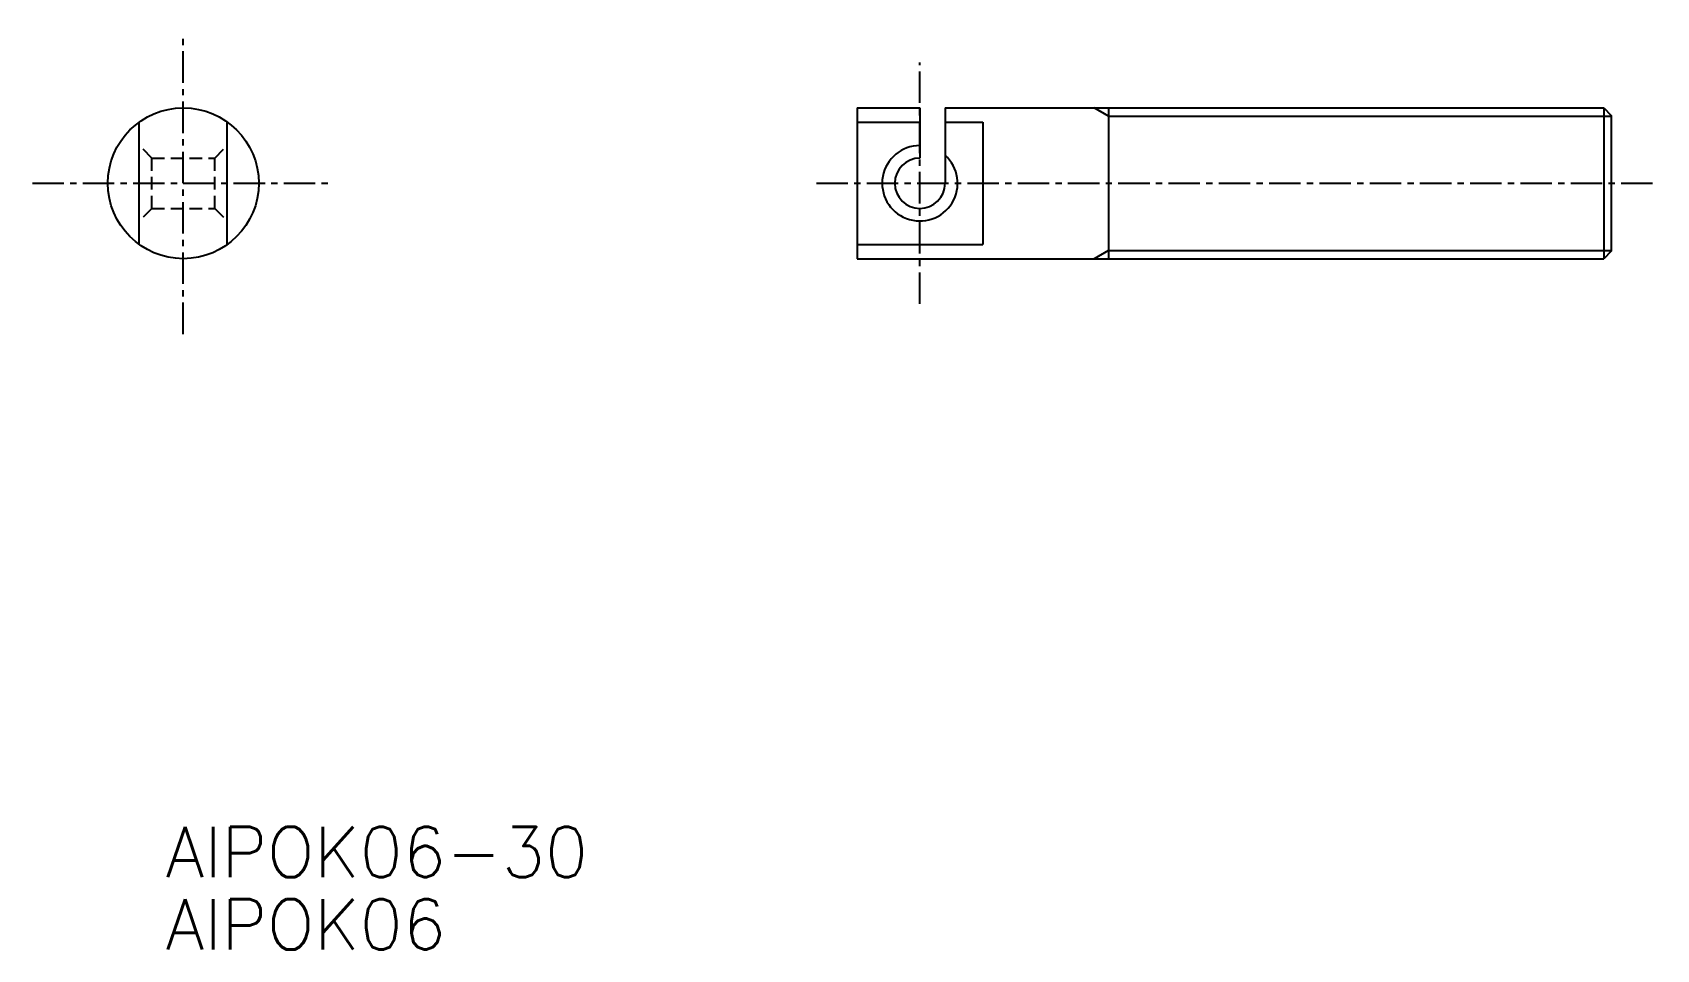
# Model space of a CAD drawing. Extents: x 34.2 to 98.8, y 183 to 219.5.
import ezdxf

# ---------------------------------------------------------------- set-up
doc = ezdxf.new("R2010")
doc.units = 0
doc.linetypes.add('CENTER', pattern=[2, 1.25, -0.25, 0.25, -0.25])
doc.linetypes.add('DASHED', pattern=[0.75, 0.5, -0.25])
doc.layers.get('0').update_dxf_attribs({"linetype": 'CONTINUOUS'})
doc.layers.add('CENTER', color=1, linetype='CENTER')
doc.styles.get("Standard").update_dxf_attribs({"font": 'txt.shx', "bigfont": 'extfont.shx'})

msp = doc.modelspace()

# ---------------------------------------------------------------- linework, layer by layer
at = {"color": 7, "linetype": 'CONTINUOUS'}
for p, q in [((67.023, 216.489), (67.023, 210.489)), ((67.023, 216.489), (69.523, 216.489)), ((67.023, 216.489), (69.523, 216.489)), ((69.523, 216.489), (69.523, 214.489)), ((70.523, 216.489), (96.723, 216.489)), ((70.523, 216.489), (72.023, 216.489)), ((70.523, 216.489), (70.523, 213.489)), ((77.023, 216.489), (77.023, 210.489)), ((96.723, 216.489), (96.723, 210.489)), ((96.723, 216.489), (97.023, 216.189)), ((38.477, 211.052), (38.477, 215.925)), ((41.977, 211.052), (41.977, 215.925)), ((72.023, 215.925), (72.023, 211.052)), ((97.023, 216.189), (97.023, 210.789)), ((67.023, 211.052), (72.023, 211.052)), ((97.023, 210.789), (96.723, 210.489)), ((67.023, 210.489), (96.723, 210.489))]:
    msp.add_line(p, q, dxfattribs=at)
at = {"color": 3, "linetype": 'CONTINUOUS'}
for p, q in [((77.023, 216.164), (76.461, 216.489)), ((77.023, 216.164), (97.023, 216.164)), ((77.023, 210.814), (76.461, 210.489)), ((77.023, 210.814), (97.023, 210.814))]:
    msp.add_line(p, q, dxfattribs=at)
for p, q in [((38.477, 211.052), (38.477, 215.925)), ((67.023, 215.925), (69.523, 215.925)), ((70.523, 215.925), (72.023, 215.925))]:
    msp.add_line(p, q)
at = {"color": 3, "linetype": 'DASHED'}
for p, q in [((38.977, 214.489), (38.477, 214.989)), ((38.977, 214.489), (41.477, 214.489)), ((38.977, 212.489), (38.977, 214.489)), ((41.477, 214.489), (41.977, 214.989)), ((41.477, 212.489), (41.477, 214.489)), ((38.977, 212.489), (38.477, 211.989)), ((38.977, 212.489), (41.477, 212.489)), ((41.477, 212.489), (41.977, 211.989))]:
    msp.add_line(p, q, dxfattribs=at)
at = {"color": 7, "linetype": 'CONTINUOUS'}
msp.add_circle((40.227, 213.489), 3, dxfattribs=at)
for radius, end in [(1.5, 48.18969), (1, 0)]:
    msp.add_arc((69.523, 213.489), radius, 90, end, dxfattribs=at)
at = {"layer": 'CENTER', "color": 1, "linetype": 'CENTER'}
for p, q in [((40.227, 207.489), (40.227, 219.489)), ((69.523, 208.689), (69.523, 218.289)), ((34.227, 213.489), (46.227, 213.489)), ((65.414, 213.489), (98.823, 213.489))]:
    msp.add_line(p, q, dxfattribs=at)

# ---------------------------------------------------------------- texts
for s, p in [('AIPOK06-30', (39.525, 185.884)), ('AIPOK06', (39.525, 183.003))]:
    msp.add_text(s, height=2).set_placement(p)

doc.saveas('drawing.dxf')
